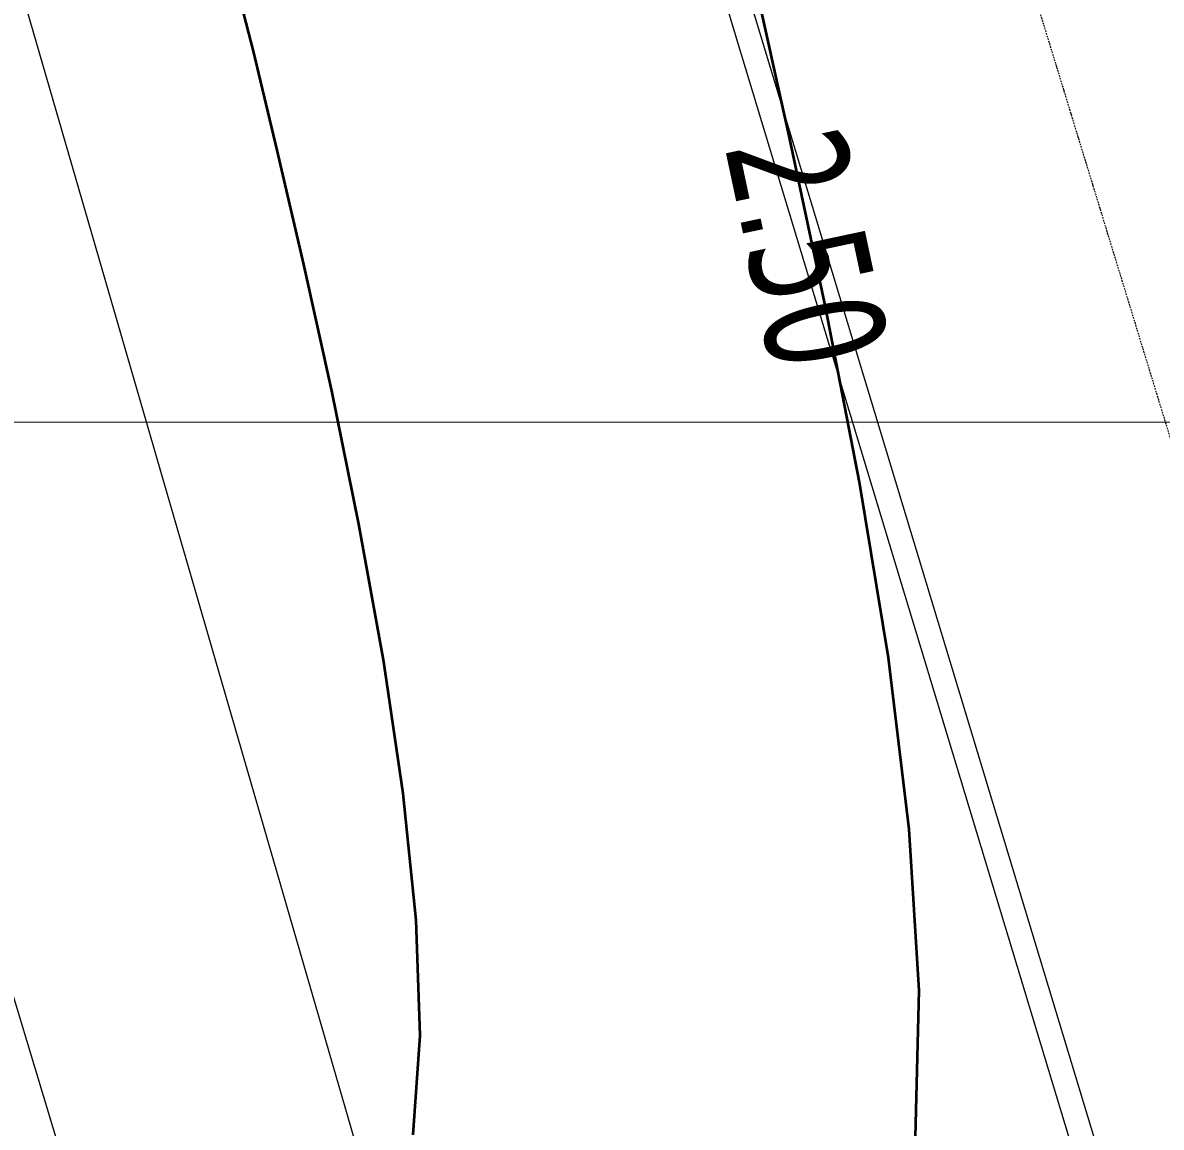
# Model space of a CAD drawing. Header units: millimetres. Extents: x 563604 to 809435, y 2337 to 1331933.
# Drawn here: x 745102 to 754609, y 1221331 to 1230552 of the extents above; entities that cross this region are included whole.
import ezdxf

# ---------------------------------------------------------------- set-up
doc = ezdxf.new("R2010")
doc.units = ezdxf.units.MM
doc.linetypes.add('IMPORT-TNM', pattern=[22.86, 12.7, -5.08, 0, -5.08])
for name, color, linetype, lineweight in [('DM CAI-1', 9, 'Continuous', 35), ('G-ANNO-TEXT-1', 7, 'Continuous', 9), ('MEP DUONG NHUA-1', 253, 'Continuous', 9), ('MUONG DAT-1', 253, 'Continuous', 9), ('NCD', 7, 'Continuous', 9), ('NCV_TKCS_HIEN TRANG_251226_dwg-1', 253, 'Continuous', 9), ('NM-1', 253, 'IMPORT-TNM', 9), ('Phu-1', 253, 'Continuous', 9)]:
    doc.layers.add(name, color=color, linetype=linetype, lineweight=lineweight)
doc.styles.add('Tahoma', font='tahoma_0.ttf', dxfattribs={"width": 0.75, "height": 1000.213374})

# ---------------------------------------------------------------- blocks, each defined once
blk = doc.blocks.new('NCV_TKCS_HIEN TRANG_251226_dwg-1595164-TỔNG THỂ_HIỆN TRẠNG KHU ĐẤT')
at = {"layer": 'DM CAI-1', "flags": 128}
for points in [[(748362.8, 1221266.2), (748420.1, 1222095.4), (748386.4, 1223058.8), (748278.6, 1224117.7), (748114, 1225233.3), (747909.4, 1226367), (747682, 1227479.9), (747448.7, 1228533.4), (747226.7, 1229488.7), (747028.6, 1230315.3), (746849.4, 1231016.1)], [(752557.4, 1221251), (752588.7, 1222472.1), (752505, 1223819.4), (752330.5, 1225249.1), (752089.6, 1226717.2), (751806.7, 1228179.9), (751505.9, 1229593.3), (751211.5, 1230913.6)]]:
    blk.add_lwpolyline(points, dxfattribs=at)
at = {"layer": 'MEP DUONG NHUA-1', "flags": 128}
blk.add_lwpolyline([(716231.5, 1321591.7), (717133.5, 1319975.5), (720696.1, 1309813.7), (723366.6, 1301357.1), (725670.4, 1294397), (733749.3, 1266649), (735367.7, 1261954.8), (739458.1, 1249812.8), (743658, 1235750.6), (749920.1, 1214169.6), (754437.4, 1199109), (756928.6, 1191184.1), (760666.8, 1178214.1), (762672.6, 1171661.4), (768012.8, 1151455.6)], dxfattribs=at)
at = {"layer": 'MUONG DAT-1', "flags": 128}
blk.add_lwpolyline([(752286.9, 1199548), (747733.3, 1213433.3), (740799, 1236446.8), (737239.8, 1247927.9), (731715.3, 1265616), (728295.2, 1276774.1), (725536.1, 1284652.1), (720895.6, 1301124.3), (717081.2, 1300936.3), (710093.2, 1307531.3), (707990.2, 1306468.1), (691820.2, 1300720.9), (687515.8, 1297110), (687945.7, 1294643.5), (696311.8, 1277455.4), (695625.2, 1272682.1)], dxfattribs=at)
at = {"layer": 'NM-1'}
blk.add_line((749931, 1242606.4), (757715.9, 1217181.8), dxfattribs=at)
at = {"layer": 'Phu-1', "flags": 128}
for points in [[(769028.3, 1171105.2), (766168.6, 1180526.5), (761656.7, 1195370.1), (760085, 1200663.6), (755802.9, 1214757.6), (749369.6, 1236019.1), (746943.2, 1244076.1), (746708, 1244963.7), (746817.3, 1246147.3), (747361.5, 1246969.7), (748114.5, 1247436.6), (748802.1, 1247703.3), (749942.3, 1247695.9), (750821.7, 1247212.9), (751272.6, 1246441.8), (773708.2, 1172423.5)], [(769210.4, 1171194.1), (766360, 1180584.6), (761848.3, 1195427.7), (760276.6, 1200721.1), (755994.4, 1214815.6), (749561.1, 1236076.9), (747135.7, 1244130.6), (746910.5, 1244980.7), (747011.9, 1246078.8), (747504.1, 1246822.8), (748204.2, 1247256.8), (748838.9, 1247503), (749890.4, 1247496.2), (750676.9, 1247064.2), (751088, 1246361.2), (773506.2, 1172400.2)]]:
    blk.add_lwpolyline(points, dxfattribs=at)
at = {"layer": 'NCD', "insert": (752144.4, 1228770.2), "char_height": 1000.21, "width": 2355.813, "attachment_point": 2, "rotation": 282.01417, "line_spacing_factor": 0.994306, "style": 'Tahoma'}
blk.add_mtext('2.50', dxfattribs=at)

msp = doc.modelspace()

# ---------------------------------------------------------------- linework, layer by layer
at = {"layer": 'G-ANNO-TEXT-1'}
msp.add_line((733650.5, 1227213), (760668.2, 1227223.6), dxfattribs=at)

# ---------------------------------------------------------------- block references
at = {"layer": 'NCV_TKCS_HIEN TRANG_251226_dwg-1'}
msp.add_blockref('NCV_TKCS_HIEN TRANG_251226_dwg-1595164-TỔNG THỂ_HIỆN TRẠNG KHU ĐẤT', (0, 0), dxfattribs=at)

doc.saveas('drawing.dxf')
